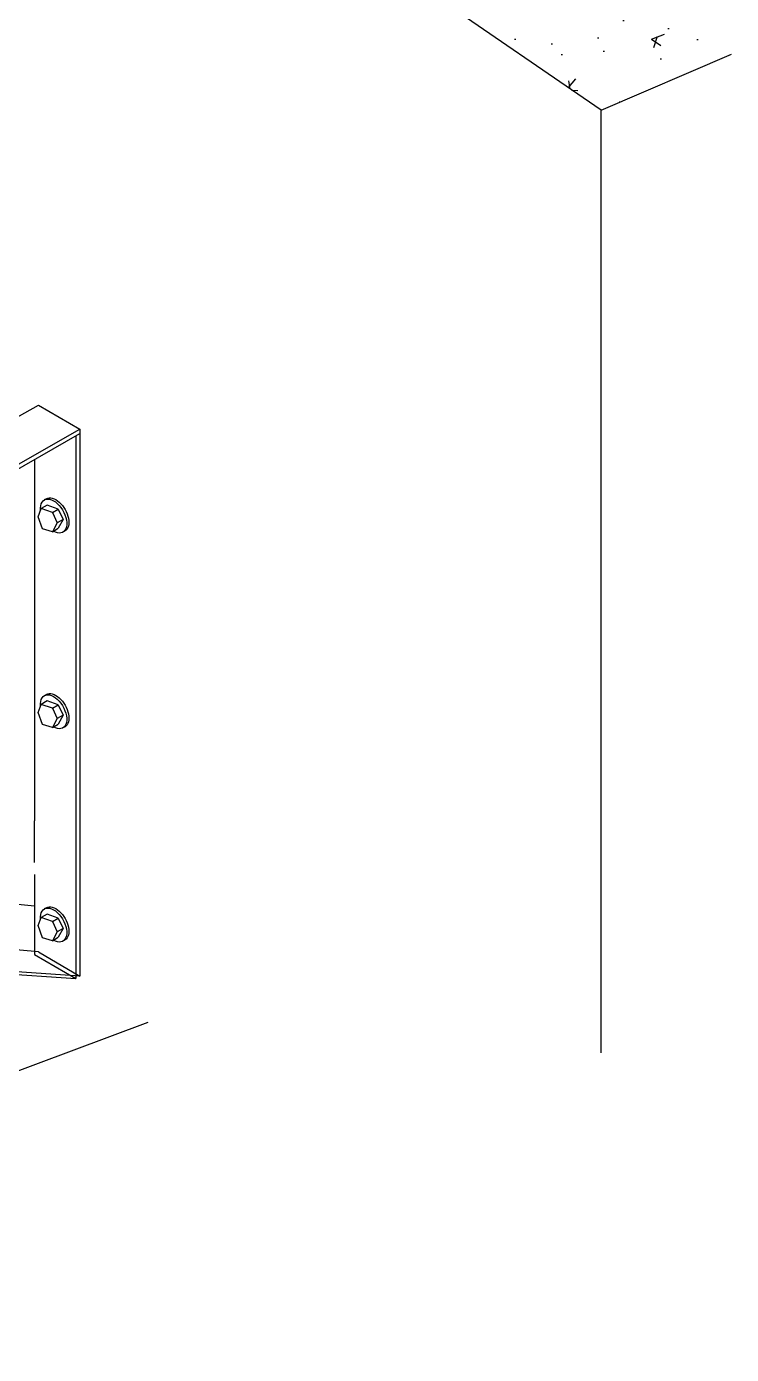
# Model space of a CAD drawing. Extents: x -5343388 to 7033982, y -486386 to 188356.
# Drawn here: x 607072 to 611342, y 8359 to 16402 of the extents above; entities that cross this region are included whole.
import ezdxf

# ---------------------------------------------------------------- set-up
doc = ezdxf.new("R2010")
doc.units = 0
doc.header["$MEASUREMENT"] = 0
doc.layers.add('text', color=2, linetype='Continuous')

msp = doc.modelspace()

# ---------------------------------------------------------------- hatches: boundary and pattern name
at = {"layer": 'text', "ltscale": 100}
h = msp.add_hatch(dxfattribs=at)
h.set_pattern_fill('AR-CONC', color=8, scale=112.5, style=0)
h.set_pattern_definition([(50, (-14932859.8, 54091048.9), (806.9177054, -70.596152), [84.375, -928.125]), (355, (-14932859.8, 54091048.9), (-156.09525, 846.21615), [67.5, -742.5]), (100.4514, (-14932792.6, 54091043), (650.823054, 775.619485), [71.707714, -788.784876]), (46.1842, (-14932859.8, 54091273.9), (1200.64618, -186.208891), [126.5625, -1392.1875]), (96.6356, (-14932759.8, 54091258.4), (1051.495544, 1095.882605), [107.561574, -1183.177125]), (351.1842, (-14932859.8, 54091273.9), (1051.494688, 1095.883426), [101.25, -1113.75]), (21, (-14932747.3, 54091217.64), (671.520434, -452.946252), [84.375, -928.125]), (326, (-14932747.3, 54091217.64), (273.729748, 815.793801), [67.5, -742.5]), (71.4514, (-14932691.36, 54091179.9), (945.250457, 362.846809), [71.707714, -788.784876]), (37.5, (-14932859.82, 54091048.9), (13.6798372, 374.5055856), [0, -733.5, 0, -753.75, 0, -745.3125]), (7.5, (-14932859.8, 54091048.9), (295.9532296, 443.713176), [0, -429.75, 0, -716.625, 0, -284.0625]), (327.5, (-14933110.7, 54091048.9), (600.5502407, -25.3742307), [0, -281.25, 0, -877.5, 0, -1164.375]), (317.5, (-14933223.2, 54091048.9), (656.0844405, 112.618105), [0, -365.625, 0, -582.75, 0, -826.875])])
h.paths.add_polyline_path([(607994.80889, 18567.31763), (606713.80754, 18393.75813), (606117.94552, 18738.86071), (606117.94552, 17822.90707), (606713.80754, 17477.80449), (607994.80889, 17651.36399), (610553.07372, 15895.46365), (611342.08491, 16235.14093), (611342.08491, 17151.09456), (610553.07372, 16811.41729)])

# ---------------------------------------------------------------- linework, layer by layer
for p, q in [((610553.07372, 15895.46365, 0), (607994.80889, 17651.36399, 0)), ((610553.07372, 15895.46365, 0), (611342.08491, 16235.14093, 0)), ((610553.07372, 10185.94827, 0), (610553.07372, 15895.46365, 0)), ((606793.21195, 13913.98806, 0), (607144.9554, 14108.23819, 0)), ((607144.9554, 14108.23819, 0), (607395.48092, 13963.59722, 0)), ((602207.42857, 10971.92847, 0), (607395.48092, 13936.40615, 0)), ((602528.18398, 11184.30776, 0), (607395.48092, 13963.59722, 0)), ((607370.84646, 13922.18344, 0), (607370.84646, 10636.40515, 0)), ((607395.48092, 13963.59722, 0), (607395.48092, 13936.40615, 0)), ((607395.48092, 13936.40615, 0), (607395.48092, 10650.62787, 0)), ((607120.32094, 13777.54246, 0), (607120.32094, 11590.89135, 0)), ((607192.13782, 13541.72996, 0), (607179.31112, 13534.32446, 0)), ((607141.63311, 13432.98666, 0), (607160.16061, 13481.78644, 0)), ((607168.71174, 13358.93459, 0), (607141.63311, 13432.98666, 0)), ((607195.79037, 13502.3573, 0), (607160.16061, 13481.78644, 0)), ((607228.5698, 13458.62002, 0), (607160.16061, 13481.78644, 0)), ((607264.19956, 13479.19088, 0), (607195.79037, 13502.3573, 0)), ((607228.5698, 13458.62002, 0), (607264.19956, 13479.19088, 0)), ((607228.5698, 13458.62002, 0), (607257.07365, 13395.96054, 0)), ((607264.19956, 13479.19088, 0), (607292.70342, 13416.53139, 0)), ((607228.56969, 13341.84556, 0), (607168.71174, 13358.93459, 0)), ((607257.07365, 13395.96054, 0), (607228.56969, 13341.84556, 0)), ((607228.56969, 13341.84556, 0), (607264.19946, 13362.41642, 0)), ((607292.70342, 13416.53139, 0), (607257.07365, 13395.96054, 0)), ((607292.70342, 13416.53139, 0), (607264.19946, 13362.41642, 0)), ((607304.85404, 13346.49975, 0), (607292.02734, 13339.09425, 0)), ((607195.79037, 12316.76258, 0), (607160.16061, 12296.19173, 0)), ((607192.13782, 12356.13525, 0), (607179.31112, 12348.72975, 0)), ((607264.19956, 12293.59617, 0), (607195.79037, 12316.76258, 0)), ((607141.63311, 12247.39195, 0), (607160.16061, 12296.19173, 0)), ((607168.71174, 12173.33988, 0), (607141.63311, 12247.39195, 0)), ((607228.5698, 12273.02531, 0), (607160.16061, 12296.19173, 0)), ((607228.5698, 12273.02531, 0), (607264.19956, 12293.59617, 0)), ((607228.5698, 12273.02531, 0), (607257.07365, 12210.36582, 0)), ((607292.70342, 12230.93668, 0), (607257.07365, 12210.36582, 0)), ((607292.70342, 12230.93668, 0), (607264.19946, 12176.82171, 0)), ((607264.19956, 12293.59617, 0), (607292.70342, 12230.93668, 0)), ((607228.56969, 12156.25085, 0), (607168.71174, 12173.33988, 0)), ((607257.07365, 12210.36582, 0), (607228.56969, 12156.25085, 0)), ((607228.56969, 12156.25085, 0), (607264.19946, 12176.82171, 0)), ((607304.85404, 12160.90504, 0), (607292.02734, 12153.49954, 0)), ((607120.32094, 11338.29824, 0), (607120.32094, 11590.89135, 0)), ((607120.32094, 11074.69131, 0), (603044.83835, 11450.42839, 0)), ((607120.32094, 11265.94945, 0), (607120.32094, 10781.04613, 0)), ((607144.9554, 10797.27407, 0), (602601.50471, 11197.10545, 0)), ((607195.79037, 11025.21086, 0), (607160.16061, 11004.64, 0)), ((607192.13782, 11064.58353, 0), (607179.31112, 11057.17803, 0)), ((607264.19956, 11002.04444, 0), (607195.79037, 11025.21086, 0)), ((602207.42857, 10971.92847, 0), (607370.84646, 10636.40515, 0)), ((607395.48092, 10650.62787, 0), (602241.34335, 10991.50918, 0)), ((607141.63311, 10955.84023, 0), (607160.16061, 11004.64, 0)), ((607168.71174, 10881.78816, 0), (607141.63311, 10955.84023, 0)), ((607228.5698, 10981.47358, 0), (607160.16061, 11004.64, 0)), ((607228.5698, 10981.47358, 0), (607264.19956, 11002.04444, 0)), ((607228.5698, 10981.47358, 0), (607257.07365, 10918.8141, 0)), ((607292.70342, 10939.38495, 0), (607257.07365, 10918.8141, 0)), ((607292.70342, 10939.38495, 0), (607264.19946, 10885.26998, 0)), ((607264.19956, 11002.04444, 0), (607292.70342, 10939.38495, 0)), ((607228.56969, 10864.69913, 0), (607168.71174, 10881.78816, 0)), ((607257.07365, 10918.8141, 0), (607228.56969, 10864.69913, 0)), ((607228.56969, 10864.69913, 0), (607264.19946, 10885.26998, 0)), ((607304.85404, 10869.35331, 0), (607292.02734, 10861.94781, 0)), ((607120.32094, 10781.04613, 0), (607370.84646, 10636.40515, 0)), ((607144.9554, 10797.27407, 0), (607395.48092, 10650.62787, 0))]:
    msp.add_line(p, q)
at = {"color": 0}
msp.add_line((602393.59972, 8358.50971, 0), (607809.27571, 10370.65734, 0), dxfattribs=at)
at = {"extrusion": (2.66051e-17, -4.60813e-17, -1)}
for centre, start_param, end_param in [((607235.66923, 13436.70936, 0), 2.2434000146, 7.082263035), ((607248.49593, 13444.11486, 0), 3.1415926536, 6.2831853072), ((607235.66923, 12251.11464, 0), 2.2434000146, 7.082263035), ((607248.49593, 12258.52014, 0), 3.1415926536, 6.2831853072), ((607235.66923, 10959.56292, 0), 2.2434000146, 7.082263035), ((607248.49593, 10966.96842, 0), 3.1415926536, 6.2831853072)]:
    msp.add_ellipse(centre, major_axis=(56.35811, -97.61511), ratio=0.5773502692, start_param=start_param, end_param=end_param, dxfattribs=at)

doc.saveas('drawing.dxf')
